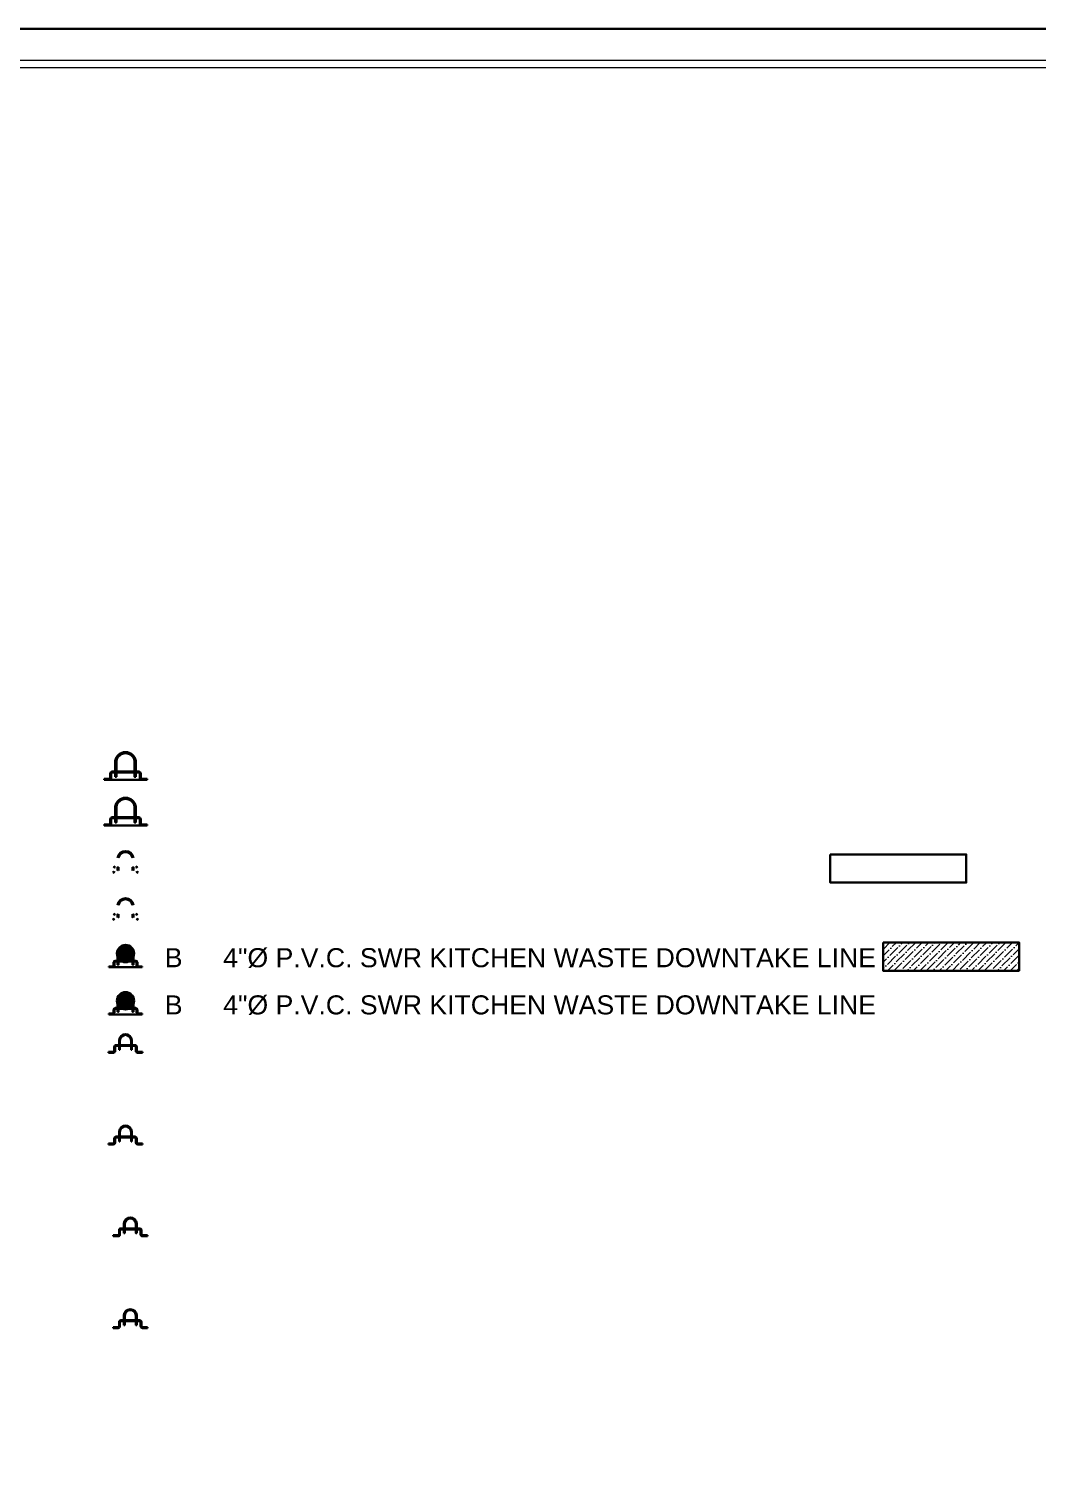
# Model space of a CAD drawing. Header units: inches. Extents: x 1807 to 67852, y 1160 to 20242.
# Drawn here: x 20446 to 21043, y 8983 to 9839 of the extents above; entities that cross this region are included whole.
import ezdxf

# ---------------------------------------------------------------- set-up
doc = ezdxf.new("R2010")
doc.units = ezdxf.units.IN
doc.header["$MEASUREMENT"] = 0
for name, color, linetype, lineweight in [('4 upvc pip', 5, 'Continuous', 30), ('4 upvc pip hatch', 6, 'Continuous', 5), ('4. UPCV', 6, 'Continuous', 30), ('A-HATCH', 252, 'Continuous', 13), ('COLD WATER', 4, 'Continuous', 30), ('RAIN WATER', 32, 'Continuous', 30)]:
    doc.layers.add(name, color=color, linetype=linetype, lineweight=lineweight)
doc.styles.add('Krupalu', font='arial.ttf', dxfattribs={"height": 8})
pattern_1 = [(135, (20812.77257, 6419.67034), (0.20375861, 0.20375861), []), (135, (20812.5688, 6419.67034), (0.20375861, 0.20375861), [0.144079095, -0.072039548])]
pattern_2 = [(45, (20199.4215, 6419.67034), (-0.20375861, 0.20375861), []), (45, (20199.62526, 6419.67034), (-0.20375861, 0.20375861), [0.144079095, -0.072039548])]
pattern_3 = [(135, (20809.9554, 6528.17123), (0.20375861, 0.20375861), []), (135, (20809.75163, 6528.17123), (0.20375861, 0.20375861), [0.144079095, -0.072039548])]
pattern_4 = [(45, (20196.60432, 6528.17123), (-0.20375861, 0.20375861), []), (45, (20196.80808, 6528.17123), (-0.20375861, 0.20375861), [0.144079095, -0.072039548])]
pattern_5 = [(135, (20809.9554, 6474.02567), (0.20375861, 0.20375861), []), (135, (20809.75163, 6474.02567), (0.20375861, 0.20375861), [0.144079095, -0.072039548])]
pattern_6 = [(45, (20196.60432, 6474.02567), (-0.20375861, 0.20375861), []), (45, (20196.80808, 6474.02567), (-0.20375861, 0.20375861), [0.144079095, -0.072039548])]
pattern_7 = [(135, (20812.77257, 6365.31502), (0.20375861, 0.20375861), []), (135, (20812.5688, 6365.31502), (0.20375861, 0.20375861), [0.144079095, -0.072039548])]
pattern_8 = [(45, (20199.4215, 6365.31502), (-0.20375861, 0.20375861), []), (45, (20199.62526, 6365.31502), (-0.20375861, 0.20375861), [0.144079095, -0.072039548])]

msp = doc.modelspace()

# ---------------------------------------------------------------- hatches: boundary and pattern name
at = {"layer": '4 upvc pip'}
h = msp.add_hatch(dxfattribs=at)
h.set_pattern_fill('ANSI33', color=256, scale=0.960527, angle=180, style=0)
h.set_pattern_definition([(45, (20387.0301, 7108.31187), (-0.169798842, 0.169798842), []), (45, (20387.1999, 7108.31187), (-0.169798842, 0.169798842), [0.120065913, -0.060032956])])
h.paths.add_polyline_path([(20499.14, 9342.84), (20498.53, 9342.84), (20498.53, 9340.92), (20499.14, 9340.92)])
h = msp.add_hatch(dxfattribs=at)
h.set_pattern_fill('ANSI33', color=256, scale=0.960527, angle=180, style=0)
h.set_pattern_definition([(135, (20619.52962, 7108.31187), (0.169798842, 0.169798842), []), (135, (20619.35982, 7108.31187), (0.169798842, 0.169798842), [0.120065913, -0.060032956])])
h.paths.add_polyline_path([(20507.42, 9342.84), (20508.03, 9342.84), (20508.03, 9340.92), (20507.42, 9340.92)])
h = msp.add_hatch(dxfattribs=at)
h.set_pattern_fill('ANSI33', color=256, scale=0.960527, angle=180, style=0)
h.set_pattern_definition([(45, (20387.0301, 7080.3727), (-0.169798842, 0.169798842), []), (45, (20387.1999, 7080.3727), (-0.169798842, 0.169798842), [0.120065913, -0.060032956])])
h.paths.add_polyline_path([(20499.14, 9314.9), (20498.53, 9314.9), (20498.53, 9312.98), (20499.14, 9312.98)])
h = msp.add_hatch(dxfattribs=at)
h.set_pattern_fill('ANSI33', color=256, scale=0.960527, angle=180, style=0)
h.set_pattern_definition([(135, (20619.52962, 7080.3727), (0.169798842, 0.169798842), []), (135, (20619.35982, 7080.3727), (0.169798842, 0.169798842), [0.120065913, -0.060032956])])
h.paths.add_polyline_path([(20507.42, 9314.9), (20508.03, 9314.9), (20508.03, 9312.98), (20507.42, 9312.98)])
at = {"layer": '4 upvc pip hatch', "ltscale": 0.7}
h = msp.add_hatch(dxfattribs=at)
h.set_pattern_fill('ANSI31', color=256, scale=2.640081, style=0)
h.set_pattern_definition([(45, (-72964.6773, 14735.4102), (-0.2333523565, 0.2333523565), [])])
h.paths.add_polyline_path([(20499.47, 9291.65, 1), (20507.09, 9291.65, 1)])
h = msp.add_hatch(dxfattribs=at)
h.set_pattern_fill('ANSI31', color=256, scale=2.640081, style=0)
h.set_pattern_definition([(45, (-72964.6773, 14707.4901), (-0.2333523565, 0.2333523565), [])])
h.paths.add_polyline_path([(20499.47, 9263.73, 1), (20507.09, 9263.73, 1)])
at = {"layer": '4. UPCV', "lineweight": 9, "ltscale": 50}
h = msp.add_hatch(dxfattribs=at)
h.set_pattern_fill('ANSI36', color=256, scale=21.6, style=0)
h.set_pattern_definition([(45, (-222390.3842, 136540.7924), (1.431891232, 5.25026785), [6.75, -1.35, 0, -1.35])])
h.paths.add_polyline_path([(20951.71, 9298.24), (21032.2, 9298.24), (21032.2, 9281.49), (20951.71, 9281.49)])
at = {"layer": '4. UPCV', "ltscale": 50}
h = msp.add_hatch(dxfattribs=at)
h.set_pattern_fill('ANSI33', color=256, scale=0.960527, angle=180, style=0)
h.set_pattern_definition([(45, (20387.0301, 7052.4526), (-0.169798842, 0.169798842), []), (45, (20387.1999, 7052.4526), (-0.169798842, 0.169798842), [0.120065913, -0.060032956])])
h.paths.add_polyline_path([(20499.14, 9286.98), (20498.53, 9286.98), (20498.53, 9285.06), (20499.14, 9285.06)])
h = msp.add_hatch(dxfattribs=at)
h.set_pattern_fill('ANSI33', color=256, scale=0.960527, angle=180, style=0)
h.set_pattern_definition([(135, (20619.52962, 7052.4526), (0.169798842, 0.169798842), []), (135, (20619.35982, 7052.4526), (0.169798842, 0.169798842), [0.120065913, -0.060032956])])
h.paths.add_polyline_path([(20507.42, 9286.98), (20508.03, 9286.98), (20508.03, 9285.06), (20507.42, 9285.06)])
h = msp.add_hatch(dxfattribs=at)
h.set_pattern_fill('ANSI33', color=256, scale=0.960527, angle=180, style=0)
h.set_pattern_definition([(45, (20387.0301, 7024.5325), (-0.169798842, 0.169798842), []), (45, (20387.1999, 7024.5325), (-0.169798842, 0.169798842), [0.120065913, -0.060032956])])
h.paths.add_polyline_path([(20499.14, 9259.06), (20498.53, 9259.06), (20498.53, 9257.14), (20499.14, 9257.14)])
h = msp.add_hatch(dxfattribs=at)
h.set_pattern_fill('ANSI33', color=256, scale=0.960527, angle=180, style=0)
h.set_pattern_definition([(135, (20619.52962, 7024.5325), (0.169798842, 0.169798842), []), (135, (20619.35982, 7024.5325), (0.169798842, 0.169798842), [0.120065913, -0.060032956])])
h.paths.add_polyline_path([(20507.42, 9259.06), (20508.03, 9259.06), (20508.03, 9257.14), (20507.42, 9257.14)])
at = {"layer": 'COLD WATER'}
h = msp.add_hatch(dxfattribs=at)
h.set_pattern_fill('ANSI33', color=256, scale=1.152633, style=0)
h.set_pattern_definition(pattern_4)
h.paths.add_polyline_path([(20500.01, 9236.99), (20499.47, 9236.99), (20499.47, 9234.68), (20500.01, 9234.68)])
h = msp.add_hatch(dxfattribs=at)
h.set_pattern_fill('ANSI33', color=256, scale=1.152633, style=0)
h.set_pattern_definition(pattern_4)
h.paths.add_polyline_path([(20500.01, 9236.99), (20499.47, 9236.99), (20499.47, 9234.68), (20500.01, 9234.68)])
h = msp.add_hatch(dxfattribs=at)
h.set_pattern_fill('ANSI33', color=256, scale=1.152633, style=0)
h.set_pattern_definition(pattern_3)
h.paths.add_polyline_path([(20506.55, 9236.99), (20507.09, 9236.99), (20507.09, 9234.68), (20506.55, 9234.68)])
h = msp.add_hatch(dxfattribs=at)
h.set_pattern_fill('ANSI33', color=256, scale=1.152633, style=0)
h.set_pattern_definition(pattern_3)
h.paths.add_polyline_path([(20506.55, 9236.99), (20507.09, 9236.99), (20507.09, 9234.68), (20506.55, 9234.68)])
h = msp.add_hatch(dxfattribs=at)
h.set_pattern_fill('ANSI33', color=256, scale=1.152633, style=0)
h.set_pattern_definition(pattern_6)
h.paths.add_polyline_path([(20500.01, 9182.84), (20499.47, 9182.84), (20499.47, 9180.54), (20500.01, 9180.54)])
h = msp.add_hatch(dxfattribs=at)
h.set_pattern_fill('ANSI33', color=256, scale=1.152633, style=0)
h.set_pattern_definition(pattern_6)
h.paths.add_polyline_path([(20500.01, 9182.84), (20499.47, 9182.84), (20499.47, 9180.54), (20500.01, 9180.54)])
h = msp.add_hatch(dxfattribs=at)
h.set_pattern_fill('ANSI33', color=256, scale=1.152633, style=0)
h.set_pattern_definition(pattern_5)
h.paths.add_polyline_path([(20506.55, 9182.84), (20507.09, 9182.84), (20507.09, 9180.54), (20506.55, 9180.54)])
h = msp.add_hatch(dxfattribs=at)
h.set_pattern_fill('ANSI33', color=256, scale=1.152633, style=0)
h.set_pattern_definition(pattern_5)
h.paths.add_polyline_path([(20506.55, 9182.84), (20507.09, 9182.84), (20507.09, 9180.54), (20506.55, 9180.54)])
h = msp.add_hatch(dxfattribs=at)
h.set_pattern_fill('ANSI33', color=256, scale=1.152633, style=0)
h.set_pattern_definition(pattern_2)
h.paths.add_polyline_path([(20502.83, 9128.49), (20502.29, 9128.49), (20502.29, 9126.18), (20502.83, 9126.18)])
h = msp.add_hatch(dxfattribs=at)
h.set_pattern_fill('ANSI33', color=256, scale=1.152633, style=0)
h.set_pattern_definition(pattern_2)
h.paths.add_polyline_path([(20502.83, 9128.49), (20502.29, 9128.49), (20502.29, 9126.18), (20502.83, 9126.18)])
h = msp.add_hatch(dxfattribs=at)
h.set_pattern_fill('ANSI33', color=256, scale=1.152633, style=0)
h.set_pattern_definition(pattern_1)
h.paths.add_polyline_path([(20509.36, 9128.49), (20509.91, 9128.49), (20509.91, 9126.18), (20509.36, 9126.18)])
h = msp.add_hatch(dxfattribs=at)
h.set_pattern_fill('ANSI33', color=256, scale=1.152633, style=0)
h.set_pattern_definition(pattern_1)
h.paths.add_polyline_path([(20509.36, 9128.49), (20509.91, 9128.49), (20509.91, 9126.18), (20509.36, 9126.18)])
h = msp.add_hatch(dxfattribs=at)
h.set_pattern_fill('ANSI33', color=256, scale=1.152633, style=0)
h.set_pattern_definition(pattern_8)
h.paths.add_polyline_path([(20502.83, 9074.13), (20502.29, 9074.13), (20502.29, 9071.83), (20502.83, 9071.83)])
h = msp.add_hatch(dxfattribs=at)
h.set_pattern_fill('ANSI33', color=256, scale=1.152633, style=0)
h.set_pattern_definition(pattern_8)
h.paths.add_polyline_path([(20502.83, 9074.13), (20502.29, 9074.13), (20502.29, 9071.83), (20502.83, 9071.83)])
h = msp.add_hatch(dxfattribs=at)
h.set_pattern_fill('ANSI33', color=256, scale=1.152633, style=0)
h.set_pattern_definition(pattern_7)
h.paths.add_polyline_path([(20509.36, 9074.13), (20509.91, 9074.13), (20509.91, 9071.83), (20509.36, 9071.83)])
h = msp.add_hatch(dxfattribs=at)
h.set_pattern_fill('ANSI33', color=256, scale=1.152633, style=0)
h.set_pattern_definition(pattern_7)
h.paths.add_polyline_path([(20509.36, 9074.13), (20509.91, 9074.13), (20509.91, 9071.83), (20509.36, 9071.83)])
at = {"layer": 'RAIN WATER', "ltscale": 50}
h = msp.add_hatch(dxfattribs=at)
h.set_pattern_fill('ANSI33', color=256, scale=1.232991, angle=180, style=0)
h.set_pattern_definition([(45, (20354.0546, 6530.3867), (-0.217964095, 0.217964095), []), (45, (20354.27257, 6530.3867), (-0.217964095, 0.217964095), [0.15412389, -0.077061945])])
h.paths.add_polyline_path([(20497.96, 9398.76), (20497.19, 9398.76), (20497.19, 9396.3), (20497.96, 9396.3)])
h = msp.add_hatch(dxfattribs=at)
h.set_pattern_fill('ANSI33', color=256, scale=1.232991, angle=180, style=0)
h.set_pattern_definition([(135, (20652.5051, 6530.3867), (0.217964095, 0.217964095), []), (135, (20652.28714, 6530.3867), (0.217964095, 0.217964095), [0.15412389, -0.077061945])])
h.paths.add_polyline_path([(20508.6, 9398.76), (20509.37, 9398.76), (20509.37, 9396.3), (20508.6, 9396.3)])
h = msp.add_hatch(dxfattribs=at)
h.set_pattern_fill('ANSI33', color=256, scale=1.232991, angle=180, style=0)
h.set_pattern_definition([(45, (20354.0546, 6503.36432), (-0.217964095, 0.217964095), []), (45, (20354.27257, 6503.36432), (-0.217964095, 0.217964095), [0.15412389, -0.077061945])])
h.paths.add_polyline_path([(20497.96, 9371.74), (20497.19, 9371.74), (20497.19, 9369.28), (20497.96, 9369.28)])
h = msp.add_hatch(dxfattribs=at)
h.set_pattern_fill('ANSI33', color=256, scale=1.232991, angle=180, style=0)
h.set_pattern_definition([(135, (20652.5051, 6503.36432), (0.217964095, 0.217964095), []), (135, (20652.28714, 6503.36432), (0.217964095, 0.217964095), [0.15412389, -0.077061945])])
h.paths.add_polyline_path([(20508.6, 9371.74), (20509.37, 9371.74), (20509.37, 9369.28), (20508.6, 9369.28)])

# ---------------------------------------------------------------- linework, layer by layer
at = {"layer": '4 upvc pip'}
for points in [[(19086.61, 9838.79), (21509.81, 9838.79), (21509.81, 8125.42), (19086.61, 8125.42)], [(20920.42, 9350.39), (21000.91, 9350.39), (21000.91, 9333.65), (20920.42, 9333.65)]]:
    msp.add_lwpolyline(points, close=True, dxfattribs=at)
for points in [[(20498.53, 9340.92), (20498.53, 9342.84)], [(20499.14, 9340.92), (20499.14, 9342.84)], [(20507.42, 9340.92), (20507.42, 9342.84)], [(20508.03, 9340.92), (20508.03, 9342.84)], [(20498.53, 9312.98), (20498.53, 9314.9)], [(20499.14, 9312.98), (20499.14, 9314.9)], [(20507.42, 9312.98), (20507.42, 9314.9)], [(20508.03, 9312.98), (20508.03, 9314.9)]]:
    msp.add_lwpolyline(points, dxfattribs=at)
for centre, radius, start, end in [((20503.28, 9347.51), 4.82, 9.84226, 170.15774), ((20503.28, 9347.51), 4.21, 10.52513, 169.47487), ((20497.19, 9342.36), 0.934, 90, 180), ((20497.19, 9342.36), 0.48, 90, 180), ((20509.37, 9342.36), 0.934, 0, 90), ((20509.37, 9342.36), 0.48, 0, 90), ((20495.78, 9340.39), 0.934, 270, 0), ((20495.78, 9340.39), 0.48, 270, 0), ((20510.78, 9340.39), 0.934, 180, 270), ((20510.78, 9340.39), 0.48, 180, 270), ((20503.28, 9319.57), 4.82, 9.84226, 170.15774), ((20503.28, 9319.57), 4.21, 10.52513, 169.47487), ((20495.78, 9312.45), 0.934, 270, 0), ((20495.78, 9312.45), 0.48, 270, 0), ((20497.19, 9314.42), 0.934, 90, 180), ((20497.19, 9314.42), 0.48, 90, 180), ((20509.37, 9314.42), 0.934, 0, 90), ((20509.37, 9314.42), 0.48, 0, 90), ((20510.78, 9312.45), 0.934, 180, 270), ((20510.78, 9312.45), 0.48, 180, 270)]:
    msp.add_arc(centre, radius, start, end, dxfattribs=at)
at = {"layer": '4. UPCV', "ltscale": 50}
for p, q in [((20498.53, 9287.43), (20498.53, 9292.47)), ((20499.14, 9287.43), (20499.14, 9292.42)), ((20507.42, 9287.43), (20507.42, 9292.42)), ((20508.03, 9287.43), (20508.03, 9292.47)), ((20493.37, 9284.05), (20495.78, 9284.05)), ((20493.37, 9283.59), (20493.37, 9284.05)), ((20493.37, 9283.59), (20495.78, 9283.59)), ((20513.19, 9283.59), (20493.37, 9283.59)), ((20495.9, 9283.59), (20493.49, 9283.59)), ((20495.9, 9283.59), (20495.9, 9284.05)), ((20496.26, 9284.53), (20496.26, 9286.5)), ((20496.71, 9284.53), (20496.71, 9286.5)), ((20509.37, 9287.43), (20497.19, 9287.43)), ((20509.37, 9286.98), (20497.19, 9286.98)), ((20499.14, 9285.06), (20498.53, 9285.06)), ((20507.42, 9285.06), (20508.03, 9285.06)), ((20509.85, 9284.53), (20509.85, 9286.5)), ((20510.3, 9284.53), (20510.3, 9286.5)), ((20513.19, 9284.05), (20510.78, 9284.05)), ((20513.19, 9283.59), (20510.78, 9283.59)), ((20513.19, 9283.59), (20513.19, 9284.05)), ((20496.26, 9256.61), (20496.26, 9258.58)), ((20496.71, 9256.61), (20496.71, 9258.58)), ((20509.37, 9259.51), (20497.19, 9259.51)), ((20509.37, 9259.06), (20497.19, 9259.06)), ((20498.53, 9259.51), (20498.53, 9264.55)), ((20499.14, 9257.14), (20498.53, 9257.14)), ((20499.14, 9259.51), (20499.14, 9264.5)), ((20507.42, 9259.51), (20507.42, 9264.5)), ((20507.42, 9257.14), (20508.03, 9257.14)), ((20508.03, 9259.51), (20508.03, 9264.55)), ((20509.85, 9256.61), (20509.85, 9258.58)), ((20510.3, 9256.61), (20510.3, 9258.58)), ((20493.37, 9255.67), (20493.37, 9256.13)), ((20493.37, 9256.13), (20495.78, 9256.13)), ((20513.19, 9255.67), (20493.37, 9255.67)), ((20493.37, 9255.67), (20495.78, 9255.67)), ((20495.9, 9255.67), (20493.49, 9255.67)), ((20495.9, 9255.67), (20495.9, 9256.13)), ((20513.19, 9256.13), (20510.78, 9256.13)), ((20513.19, 9255.67), (20510.78, 9255.67)), ((20513.19, 9255.67), (20513.19, 9256.13))]:
    msp.add_line(p, q, dxfattribs=at)
msp.add_lwpolyline([(20951.71, 9298.24), (21032.2, 9298.24), (21032.2, 9281.49), (20951.71, 9281.49)], close=True, dxfattribs=at)
for points in [[(20498.53, 9285.06), (20498.53, 9286.98)], [(20499.14, 9285.06), (20499.14, 9286.98)], [(20507.42, 9285.06), (20507.42, 9286.98)], [(20508.03, 9285.06), (20508.03, 9286.98)], [(20498.53, 9257.14), (20498.53, 9259.06)], [(20499.14, 9257.14), (20499.14, 9259.06)], [(20507.42, 9257.14), (20507.42, 9259.06)], [(20508.03, 9257.14), (20508.03, 9259.06)]]:
    msp.add_lwpolyline(points, dxfattribs=at)
for centre, radius in [((20503.28, 9291.65), 5.12), ((20503.28, 9291.65), 5.12), ((20503.28, 9291.65), 5.12), ((20503.28, 9291.65), 4.08), ((20503.28, 9291.65), 4.08), ((20503.28, 9291.65), 4.08), ((20503.28, 9291.65), 4.08), ((20503.28, 9291.65), 3.81), ((20503.28, 9263.73), 5.12), ((20503.28, 9263.73), 5.12), ((20503.28, 9263.73), 5.12), ((20503.28, 9263.73), 4.08), ((20503.28, 9263.73), 4.08), ((20503.28, 9263.73), 4.08), ((20503.28, 9263.73), 4.08), ((20503.28, 9263.73), 3.81)]:
    msp.add_circle(centre, radius, dxfattribs=at)
for centre, radius, start, end in [((20503.28, 9291.65), 4.82, 9.84226, 170.15774), ((20503.28, 9291.65), 4.21, 10.52513, 169.47487), ((20495.78, 9284.53), 0.934, 270, 0), ((20495.78, 9284.53), 0.48, 270, 0), ((20497.19, 9286.5), 0.934, 90, 180), ((20497.19, 9286.5), 0.48, 90, 180), ((20509.37, 9286.5), 0.934, 0, 90), ((20509.37, 9286.5), 0.48, 0, 90), ((20510.78, 9284.53), 0.934, 180, 270), ((20510.78, 9284.53), 0.48, 180, 270), ((20503.28, 9263.73), 4.82, 9.84226, 170.15774), ((20503.28, 9263.73), 4.21, 10.52513, 169.47487), ((20495.78, 9256.61), 0.48, 270, 0), ((20495.78, 9256.61), 0.934, 270, 0), ((20497.19, 9258.58), 0.934, 90, 180), ((20497.19, 9258.58), 0.48, 90, 180), ((20509.37, 9258.58), 0.934, 0, 90), ((20509.37, 9258.58), 0.48, 0, 90), ((20510.78, 9256.61), 0.934, 180, 270), ((20510.78, 9256.61), 0.48, 180, 270)]:
    msp.add_arc(centre, radius, start, end, dxfattribs=at)
at = {"layer": 'A-HATCH'}
for points in [[(21444.07, 9820.03), (19148.28, 9820.03, 0.414214), (19105.38, 9777.12), (19105.38, 8191.17, 0.414214), (19152.36, 8144.18), (21441.01, 8144.18, 0.414214), (21491.05, 8194.22), (21491.05, 9773.04, 0.414214)], [(21444.07, 9815.86), (19148.28, 9815.86, 0.414214), (19109.55, 9777.12), (19109.55, 8191.17, 0.414214), (19152.36, 8148.35), (21441.01, 8148.35, 0.414214), (21486.88, 8194.22), (21486.88, 9773.04, 0.414214)]]:
    msp.add_lwpolyline(points, format="xyb", close=True, dxfattribs=at)
at = {"layer": 'COLD WATER'}
for p, q in [((20499.47, 9240.5), (20499.47, 9237.53)), ((20499.47, 9240.5), (20499.47, 9237.53)), ((20500.01, 9240.5), (20500.01, 9237.53)), ((20500.01, 9240.5), (20500.01, 9237.53)), ((20506.55, 9240.5), (20506.55, 9237.53)), ((20506.55, 9240.5), (20506.55, 9237.53)), ((20507.09, 9240.5), (20507.09, 9237.53)), ((20507.09, 9240.5), (20507.09, 9237.53)), ((20493.17, 9232.92), (20493.17, 9233.46)), ((20493.17, 9233.46), (20496.05, 9233.46)), ((20493.17, 9233.46), (20496.05, 9233.46)), ((20493.17, 9232.92), (20496.05, 9232.92)), ((20493.17, 9232.92), (20496.05, 9232.92)), ((20496.63, 9234.04), (20496.63, 9236.41)), ((20497.17, 9234.04), (20497.17, 9236.41)), ((20497.75, 9237.53), (20500.01, 9237.53)), ((20497.75, 9236.99), (20508.81, 9236.99)), ((20497.75, 9236.99), (20508.81, 9236.99)), ((20500.01, 9234.68), (20499.47, 9234.68)), ((20500.01, 9234.68), (20499.47, 9234.68)), ((20500.01, 9237.53), (20506.55, 9237.53)), ((20508.81, 9237.53), (20506.55, 9237.53)), ((20506.57, 9234.68), (20507.09, 9234.68)), ((20506.57, 9234.68), (20507.09, 9234.68)), ((20509.39, 9234.04), (20509.39, 9236.41)), ((20509.39, 9234.04), (20509.39, 9236.41)), ((20509.93, 9234.04), (20509.93, 9236.41)), ((20509.93, 9234.04), (20509.93, 9236.41)), ((20510.51, 9233.46), (20513.39, 9233.46)), ((20510.51, 9233.46), (20513.39, 9233.46)), ((20513.39, 9232.92), (20510.51, 9232.92)), ((20510.51, 9232.92), (20513.39, 9232.92)), ((20513.39, 9232.92), (20510.51, 9232.92)), ((20510.51, 9232.92), (20513.39, 9232.92)), ((20513.39, 9232.92), (20513.39, 9233.46)), ((20513.39, 9232.92), (20513.39, 9233.46)), ((20513.39, 9232.92), (20513.39, 9233.46)), ((20496.63, 9179.9), (20496.63, 9182.26)), ((20497.17, 9179.9), (20497.17, 9182.26)), ((20497.75, 9183.39), (20500.01, 9183.39)), ((20497.75, 9182.84), (20508.81, 9182.84)), ((20497.75, 9182.84), (20508.81, 9182.84)), ((20499.47, 9186.36), (20499.47, 9183.39)), ((20499.47, 9186.36), (20499.47, 9183.39)), ((20500.01, 9180.54), (20499.47, 9180.54)), ((20500.01, 9180.54), (20499.47, 9180.54)), ((20500.01, 9186.36), (20500.01, 9183.39)), ((20500.01, 9186.36), (20500.01, 9183.39)), ((20500.01, 9183.39), (20506.55, 9183.39)), ((20506.55, 9186.36), (20506.55, 9183.39)), ((20506.55, 9186.36), (20506.55, 9183.39)), ((20508.81, 9183.39), (20506.55, 9183.39)), ((20506.57, 9180.54), (20507.09, 9180.54)), ((20506.57, 9180.54), (20507.09, 9180.54)), ((20507.09, 9186.36), (20507.09, 9183.39)), ((20507.09, 9186.36), (20507.09, 9183.39)), ((20509.39, 9179.9), (20509.39, 9182.26)), ((20509.39, 9179.9), (20509.39, 9182.26)), ((20509.93, 9179.9), (20509.93, 9182.26)), ((20509.93, 9179.9), (20509.93, 9182.26)), ((20493.17, 9178.77), (20493.17, 9179.32)), ((20493.17, 9179.32), (20496.05, 9179.32)), ((20493.17, 9179.32), (20496.05, 9179.32)), ((20493.17, 9178.77), (20496.05, 9178.77)), ((20493.17, 9178.77), (20496.05, 9178.77)), ((20510.51, 9179.32), (20513.39, 9179.32)), ((20510.51, 9179.32), (20513.39, 9179.32)), ((20513.39, 9178.77), (20510.51, 9178.77)), ((20510.51, 9178.77), (20513.39, 9178.77)), ((20513.39, 9178.77), (20510.51, 9178.77)), ((20510.51, 9178.77), (20513.39, 9178.77)), ((20513.39, 9178.77), (20513.39, 9179.32)), ((20513.39, 9178.77), (20513.39, 9179.32)), ((20513.39, 9178.77), (20513.39, 9179.32)), ((20500.57, 9129.03), (20502.83, 9129.03)), ((20500.57, 9128.49), (20511.63, 9128.49)), ((20500.57, 9128.49), (20511.63, 9128.49)), ((20502.29, 9132), (20502.29, 9129.03)), ((20502.29, 9132), (20502.29, 9129.03)), ((20502.83, 9132), (20502.83, 9129.03)), ((20502.83, 9132), (20502.83, 9129.03)), ((20502.83, 9129.03), (20509.36, 9129.03)), ((20509.36, 9132), (20509.36, 9129.03)), ((20509.36, 9132), (20509.36, 9129.03)), ((20511.63, 9129.03), (20509.36, 9129.03)), ((20509.91, 9132), (20509.91, 9129.03)), ((20509.91, 9132), (20509.91, 9129.03)), ((20495.99, 9124.42), (20495.99, 9124.96)), ((20495.99, 9124.96), (20498.87, 9124.96)), ((20495.99, 9124.96), (20498.87, 9124.96)), ((20495.99, 9124.42), (20498.87, 9124.42)), ((20495.99, 9124.42), (20498.87, 9124.42)), ((20499.45, 9125.54), (20499.45, 9127.91)), ((20499.99, 9125.54), (20499.99, 9127.91)), ((20502.83, 9126.18), (20502.29, 9126.18)), ((20502.83, 9126.18), (20502.29, 9126.18)), ((20509.39, 9126.18), (20509.91, 9126.18)), ((20509.39, 9126.18), (20509.91, 9126.18)), ((20512.2, 9125.54), (20512.2, 9127.91)), ((20512.2, 9125.54), (20512.2, 9127.91)), ((20512.75, 9125.54), (20512.75, 9127.91)), ((20512.75, 9125.54), (20512.75, 9127.91)), ((20513.32, 9124.96), (20516.21, 9124.96)), ((20513.32, 9124.96), (20516.21, 9124.96)), ((20516.21, 9124.42), (20513.32, 9124.42)), ((20513.32, 9124.42), (20516.21, 9124.42)), ((20516.21, 9124.42), (20513.32, 9124.42)), ((20513.32, 9124.42), (20516.21, 9124.42)), ((20516.21, 9124.42), (20516.21, 9124.96)), ((20516.21, 9124.42), (20516.21, 9124.96)), ((20516.21, 9124.42), (20516.21, 9124.96)), ((20502.29, 9077.65), (20502.29, 9074.67)), ((20502.29, 9077.65), (20502.29, 9074.67)), ((20502.83, 9077.65), (20502.83, 9074.67)), ((20502.83, 9077.65), (20502.83, 9074.67)), ((20509.36, 9077.65), (20509.36, 9074.67)), ((20509.36, 9077.65), (20509.36, 9074.67)), ((20509.91, 9077.65), (20509.91, 9074.67)), ((20509.91, 9077.65), (20509.91, 9074.67)), ((20495.99, 9070.06), (20495.99, 9070.61)), ((20495.99, 9070.61), (20498.87, 9070.61)), ((20495.99, 9070.61), (20498.87, 9070.61)), ((20495.99, 9070.06), (20498.87, 9070.06)), ((20495.99, 9070.06), (20498.87, 9070.06)), ((20499.45, 9071.18), (20499.45, 9073.55)), ((20499.99, 9071.18), (20499.99, 9073.55)), ((20500.57, 9074.67), (20502.83, 9074.67)), ((20500.57, 9074.13), (20511.63, 9074.13)), ((20500.57, 9074.13), (20511.63, 9074.13)), ((20502.83, 9071.83), (20502.29, 9071.83)), ((20502.83, 9071.83), (20502.29, 9071.83)), ((20502.83, 9074.67), (20509.36, 9074.67)), ((20511.63, 9074.67), (20509.36, 9074.67)), ((20509.39, 9071.83), (20509.91, 9071.83)), ((20509.39, 9071.83), (20509.91, 9071.83)), ((20512.2, 9071.18), (20512.2, 9073.55)), ((20512.2, 9071.18), (20512.2, 9073.55)), ((20512.75, 9071.18), (20512.75, 9073.55)), ((20512.75, 9071.18), (20512.75, 9073.55)), ((20513.32, 9070.61), (20516.21, 9070.61)), ((20513.32, 9070.61), (20516.21, 9070.61)), ((20516.21, 9070.06), (20513.32, 9070.06)), ((20513.32, 9070.06), (20516.21, 9070.06)), ((20516.21, 9070.06), (20513.32, 9070.06)), ((20513.32, 9070.06), (20516.21, 9070.06)), ((20516.21, 9070.06), (20516.21, 9070.61)), ((20516.21, 9070.06), (20516.21, 9070.61)), ((20516.21, 9070.06), (20516.21, 9070.61))]:
    msp.add_line(p, q, dxfattribs=at)
at = {"layer": 'COLD WATER', "ltscale": 50}
for p, q in [((20513.39, 9232.92), (20513.39, 9233.37)), ((20513.39, 9178.77), (20513.39, 9179.23)), ((20516.21, 9124.42), (20516.21, 9124.87)), ((20516.21, 9070.06), (20516.21, 9070.52))]:
    msp.add_line(p, q, dxfattribs=at)
at = {"layer": 'COLD WATER'}
for points in [[(20499.47, 9234.68), (20499.47, 9236.99)], [(20499.47, 9234.68), (20499.47, 9236.99)], [(20500.01, 9234.68), (20500.01, 9236.99)], [(20500.01, 9234.68), (20500.01, 9236.99)], [(20506.55, 9234.68), (20506.55, 9236.99)], [(20506.55, 9234.68), (20506.55, 9236.99)], [(20507.09, 9234.68), (20507.09, 9236.99)], [(20507.09, 9234.68), (20507.09, 9236.99)], [(20499.47, 9180.54), (20499.47, 9182.84)], [(20499.47, 9180.54), (20499.47, 9182.84)], [(20500.01, 9180.54), (20500.01, 9182.84)], [(20500.01, 9180.54), (20500.01, 9182.84)], [(20506.55, 9180.54), (20506.55, 9182.84)], [(20506.55, 9180.54), (20506.55, 9182.84)], [(20507.09, 9180.54), (20507.09, 9182.84)], [(20507.09, 9180.54), (20507.09, 9182.84)], [(20502.29, 9126.18), (20502.29, 9128.49)], [(20502.29, 9126.18), (20502.29, 9128.49)], [(20502.83, 9126.18), (20502.83, 9128.49)], [(20502.83, 9126.18), (20502.83, 9128.49)], [(20509.36, 9126.18), (20509.36, 9128.49)], [(20509.36, 9126.18), (20509.36, 9128.49)], [(20509.91, 9126.18), (20509.91, 9128.49)], [(20509.91, 9126.18), (20509.91, 9128.49)], [(20502.29, 9071.83), (20502.29, 9074.13)], [(20502.29, 9071.83), (20502.29, 9074.13)], [(20502.83, 9071.83), (20502.83, 9074.13)], [(20502.83, 9071.83), (20502.83, 9074.13)], [(20509.36, 9071.83), (20509.36, 9074.13)], [(20509.36, 9071.83), (20509.36, 9074.13)], [(20509.91, 9071.83), (20509.91, 9074.13)], [(20509.91, 9071.83), (20509.91, 9074.13)]]:
    msp.add_lwpolyline(points, dxfattribs=at)
for centre, radius, start, end in [((20503.28, 9240.25), 3.82, 3.85604, 176.14396), ((20503.28, 9240.25), 3.82, 3.85604, 176.14396), ((20503.28, 9240.25), 3.24, 3.85604, 176.14396), ((20503.28, 9240.25), 3.24, 3.85604, 176.14396), ((20496.05, 9234.04), 1.12, 270, 0), ((20496.05, 9234.04), 0.576, 270, 0), ((20497.75, 9236.41), 1.12, 90, 180), ((20497.75, 9236.41), 0.576, 90, 180), ((20497.75, 9236.41), 0.576, 90, 180), ((20508.81, 9236.41), 1.12, 0, 90), ((20508.81, 9236.41), 0.576, 0, 90), ((20508.81, 9236.41), 0.576, 0, 90), ((20510.51, 9234.04), 1.12, 180, 270), ((20510.51, 9234.04), 1.12, 180, 270), ((20510.51, 9234.04), 0.576, 180, 270), ((20510.51, 9234.04), 0.576, 180, 270), ((20503.28, 9186.1), 3.82, 3.85604, 176.14396), ((20503.28, 9186.1), 3.82, 3.85604, 176.14396), ((20503.28, 9186.1), 3.24, 3.85604, 176.14396), ((20503.28, 9186.1), 3.24, 3.85604, 176.14396), ((20496.05, 9179.9), 1.12, 270, 0), ((20496.05, 9179.9), 0.576, 270, 0), ((20497.75, 9182.26), 1.12, 90, 180), ((20497.75, 9182.26), 0.576, 90, 180), ((20497.75, 9182.26), 0.576, 90, 180), ((20508.81, 9182.26), 1.12, 0, 90), ((20508.81, 9182.26), 0.576, 0, 90), ((20508.81, 9182.26), 0.576, 0, 90), ((20510.51, 9179.9), 1.12, 180, 270), ((20510.51, 9179.9), 1.12, 180, 270), ((20510.51, 9179.9), 0.576, 180, 270), ((20510.51, 9179.9), 0.576, 180, 270), ((20500.57, 9127.91), 1.12, 90, 180), ((20500.57, 9127.91), 0.576, 90, 180), ((20500.57, 9127.91), 0.576, 90, 180), ((20506.1, 9131.74), 3.82, 3.85604, 176.14396), ((20506.1, 9131.74), 3.82, 3.85604, 176.14396), ((20506.1, 9131.74), 3.24, 3.85604, 176.14396), ((20506.1, 9131.74), 3.24, 3.85604, 176.14396), ((20511.63, 9127.91), 1.12, 0, 90), ((20511.63, 9127.91), 0.576, 0, 90), ((20511.63, 9127.91), 0.576, 0, 90), ((20498.87, 9125.54), 1.12, 270, 0), ((20498.87, 9125.54), 0.576, 270, 0), ((20513.32, 9125.54), 1.12, 180, 270), ((20513.32, 9125.54), 1.12, 180, 270), ((20513.32, 9125.54), 0.576, 180, 270), ((20513.32, 9125.54), 0.576, 180, 270), ((20506.1, 9077.39), 3.82, 3.85604, 176.14396), ((20506.1, 9077.39), 3.82, 3.85604, 176.14396), ((20506.1, 9077.39), 3.24, 3.85604, 176.14396), ((20506.1, 9077.39), 3.24, 3.85604, 176.14396), ((20498.87, 9071.18), 1.12, 270, 0), ((20498.87, 9071.18), 0.576, 270, 0), ((20500.57, 9073.55), 1.12, 90, 180), ((20500.57, 9073.55), 0.576, 90, 180), ((20500.57, 9073.55), 0.576, 90, 180), ((20511.63, 9073.55), 1.12, 0, 90), ((20511.63, 9073.55), 0.576, 0, 90), ((20511.63, 9073.55), 0.576, 0, 90), ((20513.32, 9071.18), 1.12, 180, 270), ((20513.32, 9071.18), 1.12, 180, 270), ((20513.32, 9071.18), 0.576, 180, 270), ((20513.32, 9071.18), 0.576, 180, 270)]:
    msp.add_arc(centre, radius, start, end, dxfattribs=at)
at = {"layer": 'RAIN WATER', "ltscale": 50}
for p, q in [((20497.19, 9399.35), (20497.19, 9405.81)), ((20497.96, 9399.35), (20497.96, 9405.74)), ((20508.6, 9399.35), (20508.6, 9405.74)), ((20509.37, 9399.35), (20509.37, 9405.81)), ((20490.56, 9395), (20493.65, 9395)), ((20490.56, 9394.41), (20490.56, 9395)), ((20490.56, 9394.41), (20493.65, 9394.41)), ((20493.8, 9394.41), (20490.72, 9394.41)), ((20493.65, 9394.41), (20512.76, 9394.41)), ((20494.26, 9395.61), (20494.26, 9398.15)), ((20494.85, 9395.61), (20494.85, 9398.15)), ((20511.1, 9399.35), (20495.46, 9399.35)), ((20511.1, 9398.76), (20495.46, 9398.76)), ((20497.96, 9396.3), (20497.19, 9396.3)), ((20508.6, 9396.3), (20509.37, 9396.3)), ((20511.71, 9395.61), (20511.71, 9398.15)), ((20512.3, 9395.61), (20512.3, 9398.15)), ((20512.76, 9394.41), (20515.84, 9394.41)), ((20516, 9395), (20512.91, 9395)), ((20516, 9394.41), (20512.91, 9394.41)), ((20516, 9394.41), (20516, 9395)), ((20497.19, 9372.32), (20497.19, 9378.79)), ((20497.96, 9372.32), (20497.96, 9378.72)), ((20508.6, 9372.32), (20508.6, 9378.72)), ((20509.37, 9372.32), (20509.37, 9378.79)), ((20490.56, 9367.97), (20493.65, 9367.97)), ((20490.56, 9367.39), (20490.56, 9367.97)), ((20494.26, 9368.59), (20494.26, 9371.12)), ((20494.85, 9368.59), (20494.85, 9371.12)), ((20511.1, 9372.32), (20495.46, 9372.32)), ((20511.1, 9371.74), (20495.46, 9371.74)), ((20497.96, 9369.28), (20497.19, 9369.28)), ((20508.6, 9369.28), (20509.37, 9369.28)), ((20511.71, 9368.59), (20511.71, 9371.12)), ((20512.3, 9368.59), (20512.3, 9371.12)), ((20516, 9367.97), (20512.91, 9367.97)), ((20516, 9367.39), (20516, 9367.97)), ((20490.56, 9367.39), (20493.65, 9367.39)), ((20493.8, 9367.39), (20490.72, 9367.39)), ((20493.65, 9367.39), (20512.76, 9367.39)), ((20512.76, 9367.39), (20515.84, 9367.39)), ((20516, 9367.39), (20512.91, 9367.39))]:
    msp.add_line(p, q, dxfattribs=at)
for points in [[(20497.19, 9396.3), (20497.19, 9398.76)], [(20497.96, 9396.3), (20497.96, 9398.76)], [(20508.6, 9396.3), (20508.6, 9398.76)], [(20509.37, 9396.3), (20509.37, 9398.76)], [(20497.19, 9369.28), (20497.19, 9371.74)], [(20497.96, 9369.28), (20497.96, 9371.74)], [(20508.6, 9369.28), (20508.6, 9371.74)], [(20509.37, 9369.28), (20509.37, 9371.74)]]:
    msp.add_lwpolyline(points, dxfattribs=at)
for centre, radius, start, end in [((20503.28, 9404.75), 6.18, 9.84226, 170.15774), ((20503.28, 9404.75), 5.41, 10.52513, 169.47487), ((20493.65, 9395.61), 1.2, 270, 0), ((20493.65, 9395.61), 0.616, 270, 0), ((20495.46, 9398.15), 1.2, 90, 180), ((20495.46, 9398.15), 0.616, 90, 180), ((20511.1, 9398.15), 1.2, 0, 90), ((20511.1, 9398.15), 0.616, 0, 90), ((20512.91, 9395.61), 1.2, 180, 270), ((20512.91, 9395.61), 0.616, 180, 270), ((20503.28, 9377.73), 6.18, 9.84226, 170.15774), ((20503.28, 9377.73), 5.41, 10.52513, 169.47487), ((20493.65, 9368.59), 1.2, 270, 0), ((20493.65, 9368.59), 0.616, 270, 0), ((20495.46, 9371.12), 1.2, 90, 180), ((20495.46, 9371.12), 0.616, 90, 180), ((20511.1, 9371.12), 1.2, 0, 90), ((20511.1, 9371.12), 0.616, 0, 90), ((20512.91, 9368.59), 1.2, 180, 270), ((20512.91, 9368.59), 0.616, 180, 270)]:
    msp.add_arc(centre, radius, start, end, dxfattribs=at)

# ---------------------------------------------------------------- texts
at = {"layer": '4. UPCV', "ltscale": 50, "style": 'Krupalu'}
for s, height, p in [('B', 11.28, (20526.54, 9283.59)), ('4"%%C P.V.C. SWR KITCHEN WASTE DOWNTAKE LINE ', 11.2789, (20561.11, 9283.59)), ('B', 11.28, (20526.54, 9255.67)), ('4"%%C P.V.C. SWR KITCHEN WASTE DOWNTAKE LINE ', 11.2789, (20561.11, 9255.67))]:
    msp.add_text(s, height=height, dxfattribs=at).set_placement(p)

doc.saveas('drawing.dxf')
